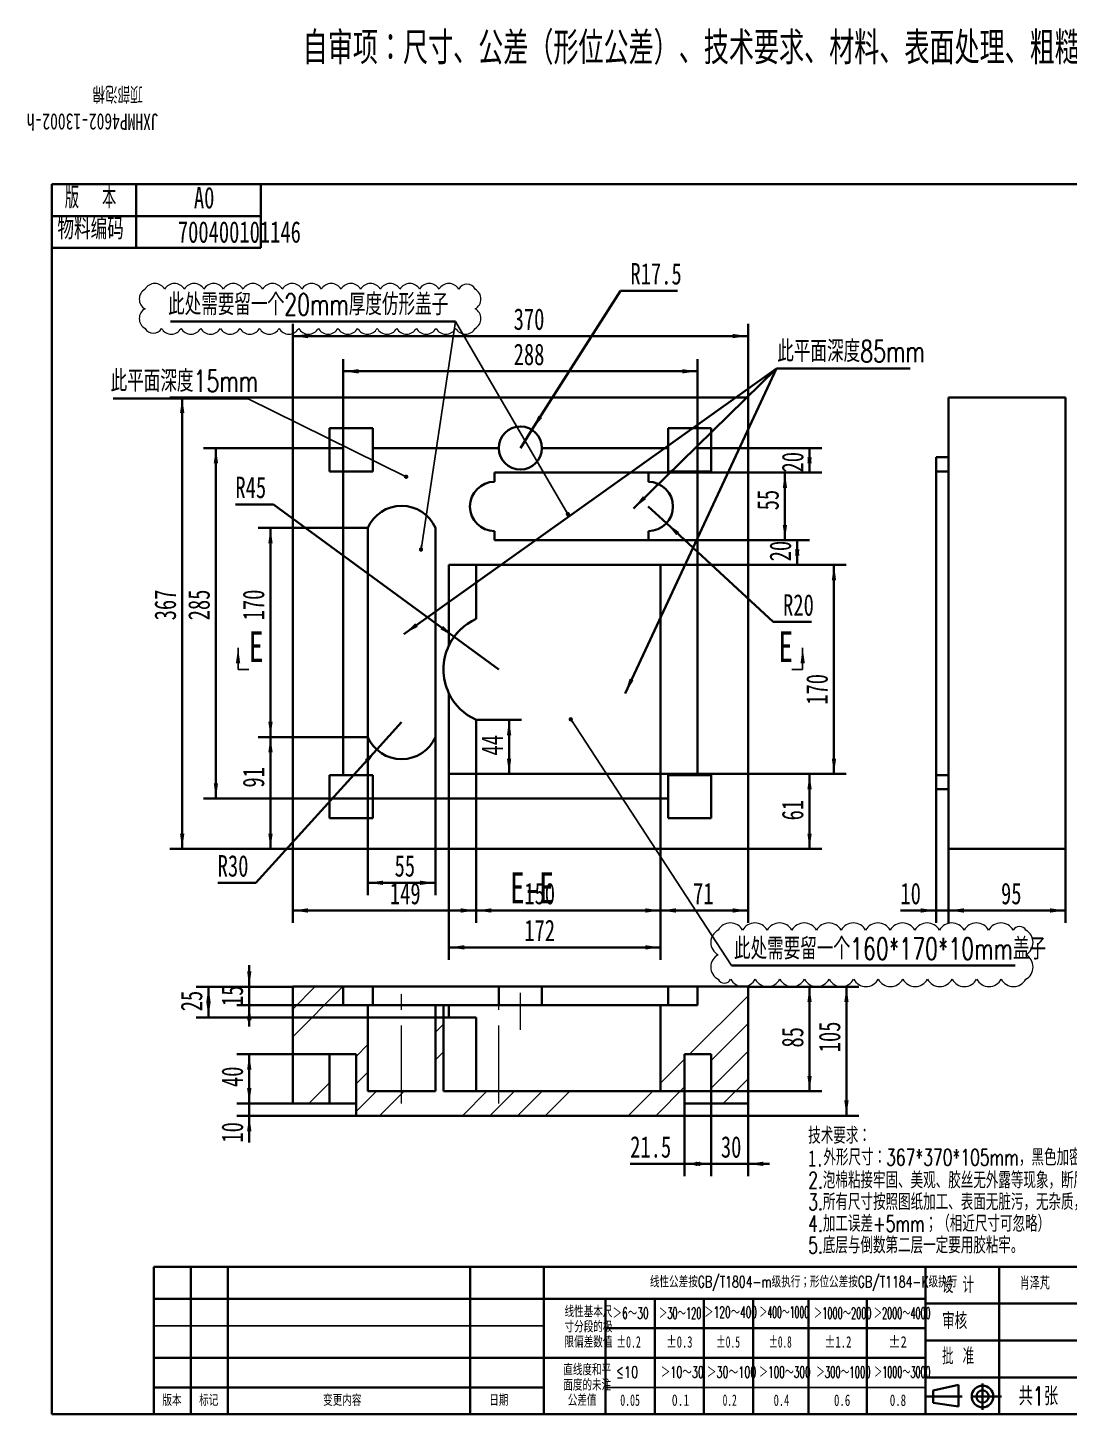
# Model space of a CAD drawing. Header units: millimetres. Extents: x 10 to 515, y -34 to 231.
# Drawn here: x 10.3 to 179.6, y 5.5 to 230.9 of the extents above; entities that cross this region are included whole.
import ezdxf

# ---------------------------------------------------------------- set-up
doc = ezdxf.new("R2010")
doc.units = ezdxf.units.MM
doc.linetypes.add('CENTERX2', pattern=[20.32, 12.7, -2.54, 2.54, -2.54])
doc.layers.add('FORMAT', color=7, linetype='Continuous', lineweight=35)
doc.layers.add('轮廓实线层', color=7, linetype='Continuous', lineweight=35)
doc.layers.add('细实线层', color=7, linetype='Continuous')
doc.styles.add('SLDTEXTSTYLE0', font='TXT', dxfattribs={"width": 0.7, "bigfont": 'bigfont'})
doc.styles.add('SLDTEXTSTYLE1', font='TXT', dxfattribs={"width": 0.7})
doc.styles.add('SLDTEXTSTYLE10', font='TXT', dxfattribs={"width": 0.569954, "bigfont": 'bigfont'})
doc.styles.add('SLDTEXTSTYLE11', font='TXT', dxfattribs={"width": 0.542825, "bigfont": 'bigfont'})
doc.styles.add('SLDTEXTSTYLE12', font='TXT', dxfattribs={"width": 0.607411, "bigfont": 'bigfont'})
doc.styles.add('SLDTEXTSTYLE13', font='TXT', dxfattribs={"width": 0.494457, "bigfont": 'bigfont'})
doc.styles.add('SLDTEXTSTYLE14', font='TXT', dxfattribs={"width": 0.523419, "bigfont": 'bigfont'})
doc.styles.add('SLDTEXTSTYLE15', font='TXT', dxfattribs={"width": 0.677411})
doc.styles.add('SLDTEXTSTYLE16', font='TXT', dxfattribs={"width": 0.616681})
doc.styles.add('SLDTEXTSTYLE17', font='TXT', dxfattribs={"width": 0.592279})
doc.styles.add('SLDTEXTSTYLE18', font='TXT', dxfattribs={"width": 0.633851})
doc.styles.add('SLDTEXTSTYLE19', font='TXT', dxfattribs={"width": 0.751649})
doc.styles.add('SLDTEXTSTYLE20', font='TXT', dxfattribs={"width": 0.672854})
doc.styles.add('SLDTEXTSTYLE21', font='TXT', dxfattribs={"width": 0.604873})
doc.styles.add('SLDTEXTSTYLE22', font='TXT', dxfattribs={"width": 0.692137})
doc.styles.add('SLDTEXTSTYLE23', font='TXT', dxfattribs={"width": 0.516181, "bigfont": 'bigfont'})
doc.styles.add('SLDTEXTSTYLE24', font='TXT', dxfattribs={"width": 0.786906})
doc.styles.add('SLDTEXTSTYLE25', font='TXT', dxfattribs={"width": 0.513075, "bigfont": 'bigfont'})
doc.styles.add('SLDTEXTSTYLE26', font='TXT', dxfattribs={"width": 0.6, "bigfont": 'bigfont'})
doc.styles.add('SLDTEXTSTYLE3', font='TXT', dxfattribs={"width": 0.633333, "bigfont": 'bigfont'})
doc.styles.add('SLDTEXTSTYLE4', font='TXT', dxfattribs={"width": 0.589499, "bigfont": 'bigfont'})
doc.styles.add('SLDTEXTSTYLE5', font='TXT', dxfattribs={"width": 0.526455, "bigfont": 'bigfont'})
doc.styles.add('SLDTEXTSTYLE6', font='TXT', dxfattribs={"width": 0.583287, "bigfont": 'bigfont'})
doc.styles.add('SLDTEXTSTYLE7', font='TXT', dxfattribs={"width": 0.632085})
doc.styles.add('SLDTEXTSTYLE8', font='TXT', dxfattribs={"width": 0.735068, "bigfont": 'bigfont'})
doc.styles.add('SLDTEXTSTYLE9', font='TXT', dxfattribs={"width": 0.615255, "bigfont": 'bigfont'})
doc.dimstyles.new('SLDDIMSTYLE1', dxfattribs={"dimtxt": 3.5, "dimasz": 2.5, "dimexe": 0, "dimexo": 0.0625, "dimgap": 0.875, "dimtad": 2, "dimlfac": 5, "dimrnd": 1e-09, "dimzin": 12, "dimdsep": 46, "dimtxsty": 'SLDTEXTSTYLE1', "dimsah": 1, "dimcen": 0.09, "dimadec": 0, "dimazin": 3, "dimtfac": 1, "dimtofl": 0, "dimtmove": 0, "dimatfit": 3, "dimfxl": 0, "dimfrac": 2, "dimtolj": 1, "dimtzin": 12, "dimarcsym": 0})
doc.dimstyles.new('SLDDIMSTYLE2', dxfattribs={"dimtxt": 3.5, "dimasz": 2.5, "dimexe": 0, "dimexo": 0.0625, "dimgap": 0.875, "dimtad": 0, "dimtih": 1, "dimtoh": 1, "dimlfac": 5, "dimrnd": 1e-09, "dimzin": 12, "dimdsep": 46, "dimtxsty": 'SLDTEXTSTYLE1', "dimsah": 1, "dimcen": 0, "dimadec": 0, "dimazin": 3, "dimtfac": 1, "dimtofl": 0, "dimtmove": 0, "dimatfit": 3, "dimfxl": 0, "dimfrac": 2, "dimtolj": 1, "dimtzin": 12, "dimarcsym": 0})
doc.dimstyles.new('SLDDIMSTYLE3', dxfattribs={"dimtxt": 0.18, "dimasz": 0.7, "dimexe": 0, "dimexo": 0.0625, "dimgap": 0, "dimtad": 0, "dimtih": 1, "dimtoh": 1, "dimdec": 0, "dimrnd": 1e-09, "dimzin": 0, "dimdsep": 46, "dimtxsty": 'Standard', "dimblk1": 'DOT', "dimblk2": 'DOT', "dimsah": 1, "dimcen": 0.09, "dimadec": 0, "dimazin": 0, "dimtfac": 0.7, "dimtdec": 0, "dimtofl": 0, "dimtmove": 0, "dimatfit": 3, "dimldrblk": 'DOT', "dimfxl": 0, "dimfrac": 2, "dimtolj": 1, "dimtzin": 0, "dimarcsym": 0})
doc.dimstyles.new('SLDDIMSTYLE4', dxfattribs={"dimtxt": 3.5, "dimasz": 2.5, "dimexe": 0, "dimexo": 0.0625, "dimgap": 0.875, "dimtad": 2, "dimlfac": 5, "dimrnd": 1e-09, "dimzin": 12, "dimdsep": 46, "dimtxsty": 'SLDTEXTSTYLE1', "dimsah": 1, "dimcen": 0.09, "dimadec": 0, "dimazin": 3, "dimtfac": 1, "dimtmove": 0, "dimatfit": 0, "dimfxl": 0, "dimfrac": 2, "dimtolj": 1, "dimtzin": 12, "dimarcsym": 0})

# ---------------------------------------------------------------- blocks, each defined once
blk = doc.blocks.new('SW_NOTE_0_3')
at = {"layer": 'FORMAT', "color": 0, "attachment_point": 1}
for s, insert, char_height, style in [('技术要求：', (0, 3.41), 2.646, 'SLDTEXTSTYLE0'), ('外形尺寸：367*370*105mm，黑色加密珍珠棉,18Kg/m³;', (2.47, -0.12), 2.6458, 'SLDTEXTSTYLE0'), ('1.', (0, -0.31), 2.646, 'SLDTEXTSTYLE1'), ('2.泡棉粘接牢固、美观、胶丝无外露等现象，断层泡棉贴合面请用胶水粘死。', (0, -3.84), 2.6458, 'SLDTEXTSTYLE0'), ('3.所有尺寸按照图纸加工、表面无脏污，无杂质，无破损，无毛边。', (0, -7.37), 2.6458, 'SLDTEXTSTYLE0'), ('4.加工误差+5mm；（相近尺寸可忽略）', (0, -10.9), 2.6458, 'SLDTEXTSTYLE0'), ('5.底层与倒数第二层一定要用胶粘牢。', (0, -14.42), 2.6458, 'SLDTEXTSTYLE0')]:
    blk.add_mtext(s, dxfattribs=dict(at, insert=insert, char_height=char_height, style=style))
blk = doc.blocks.new('SW_NOTE_0_14')
at = {"layer": 'FORMAT', "color": 0}
for p, q in [((-0.1, -0.05), (21.61, -0.05)), ((21.61, -0.05), (-0.1, -0.05)), ((-0.1, -0.05), (21.61, -0.05)), ((21.61, -0.05), (-0.1, -0.05)), ((-0.1, -0.05), (21.61, -0.05)), ((21.61, -0.05), (-0.1, -0.05))]:
    blk.add_line(p, q, dxfattribs=at)
at = {"layer": 'FORMAT', "color": 0, "insert": (0, 4.51), "char_height": 3.5, "attachment_point": 1, "style": 'SLDTEXTSTYLE0'}
blk.add_mtext('此平面深度85mm', dxfattribs=at)
blk = doc.blocks.new('SW_NOTE_0_15')
at = {"layer": 'FORMAT', "color": 0, "char_height": 1.852, "attachment_point": 2, "style": 'SLDTEXTSTYLE0'}
for s, insert in [('线性基本尺', (6.37, 2.39)), ('寸分段的极', (6.37, -0.08)), ('限偏差数值', (6.37, -2.55))]:
    blk.add_mtext(s, dxfattribs=dict(at, insert=insert))
blk = doc.blocks.new('SW_NOTE_0_16')
at = {"layer": 'FORMAT', "color": 0, "char_height": 1.852, "attachment_point": 2, "style": 'SLDTEXTSTYLE0'}
for s, insert in [('直线度和平', (6.37, 2.39)), ('面度的未注', (6.37, -0.08)), ('公差值', (5.55, -2.55))]:
    blk.add_mtext(s, dxfattribs=dict(at, insert=insert))
blk = doc.blocks.new('SW_NOTE_0_18')
at = {"layer": 'FORMAT', "color": 0, "attachment_point": 2, "rotation": 180}
for s, insert, char_height, style in [('顶部泡棉', (-13.07, 1.12), 2.646, 'SLDTEXTSTYLE0'), ('JXHMP4602-13002-h', (-17.12, -3.41), 2.6458, 'SLDTEXTSTYLE1')]:
    blk.add_mtext(s, dxfattribs=dict(at, insert=insert, char_height=char_height, style=style))
blk = doc.blocks.new('SW_REVISION_CLOUD_0')
at = {"layer": 'FORMAT', "color": 0, "linetype": 'Continuous', "lineweight": 18}
for centre, radius, start, end in [((-25.95, 1.59), 1.82, 118.955, 241.045), ((-25.24, 2.3), 1.82, 28.955, 151.045), ((-22.05, 2.3), 1.82, 28.955, 151.045), ((-18.86, 2.3), 1.82, 28.955, 151.045), ((-15.68, 2.3), 1.82, 28.955, 151.045), ((-12.49, 2.3), 1.82, 28.955, 151.045), ((-9.3, 2.3), 1.82, 28.955, 151.045), ((-6.12, 2.3), 1.82, 28.955, 151.045), ((-2.93, 2.3), 1.82, 28.955, 151.045), ((0.25, 2.3), 1.82, 28.955, 151.045), ((3.44, 2.3), 1.82, 28.955, 151.045), ((6.63, 2.3), 1.82, 28.955, 151.045), ((9.81, 2.3), 1.82, 28.955, 151.045), ((13, 2.3), 1.82, 28.955, 151.045), ((16.19, 2.3), 1.82, 28.955, 151.045), ((19.37, 2.3), 1.82, 28.955, 151.045), ((22.56, 2.3), 1.82, 28.955, 151.045), ((25.49, 2.45), 1.53, 28.955, 151.045), ((25.95, 1.59), 1.82, 298.955, 61.045), ((25.95, -1.59), 1.82, 298.955, 61.045), ((-25.95, -1.59), 1.82, 118.955, 241.045), ((-25.49, -2.45), 1.53, 208.955, 331.045), ((-22.56, -2.3), 1.82, 208.955, 331.045), ((-19.37, -2.3), 1.82, 208.955, 331.045), ((-16.19, -2.3), 1.82, 208.955, 331.045), ((-13, -2.3), 1.82, 208.955, 331.045), ((-9.81, -2.3), 1.82, 208.955, 331.045), ((-6.63, -2.3), 1.82, 208.955, 331.045), ((-3.44, -2.3), 1.82, 208.955, 331.045), ((-0.25, -2.3), 1.82, 208.955, 331.045), ((2.93, -2.3), 1.82, 208.955, 331.045), ((6.12, -2.3), 1.82, 208.955, 331.045), ((9.3, -2.3), 1.82, 208.955, 331.045), ((12.49, -2.3), 1.82, 208.955, 331.045), ((15.68, -2.3), 1.82, 208.955, 331.045), ((18.86, -2.3), 1.82, 208.955, 331.045), ((22.05, -2.3), 1.82, 208.955, 331.045), ((25.24, -2.3), 1.82, 208.955, 331.045)]:
    blk.add_arc(centre, radius, start, end, dxfattribs=at)
blk = doc.blocks.new('SW_REVISION_CLOUD_1')
at = {"layer": 'FORMAT', "color": 0, "linetype": 'Continuous', "lineweight": 18}
for centre, radius, start, end in [((-23.01, 2.89), 2.28, 28.955, 151.045), ((-19.02, 2.89), 2.28, 28.955, 151.045), ((-15.02, 2.89), 2.28, 28.955, 151.045), ((-11.02, 2.89), 2.28, 28.955, 151.045), ((-7.02, 2.89), 2.28, 28.955, 151.045), ((-3.02, 2.89), 2.28, 28.955, 151.045), ((0.97, 2.89), 2.28, 28.955, 151.045), ((4.97, 2.89), 2.28, 28.955, 151.045), ((8.97, 2.89), 2.28, 28.955, 151.045), ((12.97, 2.89), 2.28, 28.955, 151.045), ((16.97, 2.89), 2.28, 28.955, 151.045), ((20.96, 2.89), 2.28, 28.955, 151.045), ((23.99, 3.43), 1.17, 28.955, 151.045), ((-23.91, 2), 2.28, 118.955, 241.045), ((23.91, 2), 2.28, 298.955, 61.045), ((-23.91, -2), 2.28, 118.955, 241.045), ((23.91, -2), 2.28, 298.955, 61.045), ((-23.99, -3.43), 1.17, 208.955, 331.045), ((-20.96, -2.89), 2.28, 208.955, 331.045), ((-16.97, -2.89), 2.28, 208.955, 331.045), ((-12.97, -2.89), 2.28, 208.955, 331.045), ((-8.97, -2.89), 2.28, 208.955, 331.045), ((-4.97, -2.89), 2.28, 208.955, 331.045), ((-0.97, -2.89), 2.28, 208.955, 331.045), ((3.02, -2.89), 2.28, 208.955, 331.045), ((7.02, -2.89), 2.28, 208.955, 331.045), ((11.02, -2.89), 2.28, 208.955, 331.045), ((15.02, -2.89), 2.28, 208.955, 331.045), ((19.02, -2.89), 2.28, 208.955, 331.045), ((23.01, -2.89), 2.28, 208.955, 331.045)]:
    blk.add_arc(centre, radius, start, end, dxfattribs=at)
blk = doc.blocks.new('_D')
at = {"layer": 'FORMAT'}
for p, q in [((61.55, 158.77), (61.55, 177.04)), ((119.15, 158.77), (119.15, 177.04)), ((61.55, 175.04), (119.15, 175.04))]:
    blk.add_line(p, q, dxfattribs=at)
for points in [[(61.55, 175.04), (64.05, 174.69), (64.05, 175.39)], [(119.15, 175.04), (116.65, 175.39), (116.65, 174.69)]]:
    blk.add_solid(points, dxfattribs=at)
at = {"layer": 'FORMAT', "insert": (89.26, 179.55), "char_height": 3.5, "attachment_point": 1, "style": 'SLDTEXTSTYLE1'}
blk.add_mtext('288', dxfattribs=at)
blk = doc.blocks.new('_D_1')
at = {"layer": 'FORMAT'}
for p, q in [((53.35, 170.77), (53.35, 182.77)), ((127.35, 170.77), (127.35, 182.77)), ((53.35, 180.77), (127.35, 180.77))]:
    blk.add_line(p, q, dxfattribs=at)
for points in [[(53.35, 180.77), (55.85, 180.42), (55.85, 181.12)], [(127.35, 180.77), (124.85, 181.12), (124.85, 180.42)]]:
    blk.add_solid(points, dxfattribs=at)
at = {"layer": 'FORMAT', "insert": (89.26, 185.28), "char_height": 3.5, "attachment_point": 1, "style": 'SLDTEXTSTYLE1'}
blk.add_mtext('370', dxfattribs=at)
blk = doc.blocks.new('_D_2')
at = {"layer": 'FORMAT'}
for p, q in [((61.55, 162.57), (38.87, 162.57)), ((40.87, 162.57), (40.87, 105.57)), ((66.35, 105.57), (38.87, 105.57))]:
    blk.add_line(p, q, dxfattribs=at)
for points in [[(40.87, 162.57), (40.52, 160.07), (41.22, 160.07)], [(40.87, 105.57), (41.22, 108.07), (40.52, 108.07)]]:
    blk.add_solid(points, dxfattribs=at)
at = {"layer": 'FORMAT', "insert": (36.36, 134.55), "char_height": 3.5, "attachment_point": 1, "rotation": 90, "style": 'SLDTEXTSTYLE1'}
blk.add_mtext('285', dxfattribs=at)
blk = doc.blocks.new('_D_3')
at = {"layer": 'FORMAT'}
for p, q in [((53.35, 170.77), (33.39, 170.77)), ((35.39, 97.37), (35.39, 170.77)), ((53.35, 97.37), (33.39, 97.37))]:
    blk.add_line(p, q, dxfattribs=at)
for points in [[(35.39, 170.77), (35.04, 168.27), (35.74, 168.27)], [(35.39, 97.37), (35.74, 99.87), (35.04, 99.87)]]:
    blk.add_solid(points, dxfattribs=at)
at = {"layer": 'FORMAT', "insert": (30.88, 134.55), "char_height": 3.5, "attachment_point": 1, "rotation": 90, "style": 'SLDTEXTSTYLE1'}
blk.add_mtext('367', dxfattribs=at)
blk = doc.blocks.new('_D_4')
at = {"layer": 'FORMAT'}
for p, q in [((113.15, 109.57), (139.35, 109.57)), ((137.35, 97.37), (137.35, 109.57)), ((127.35, 97.37), (139.35, 97.37))]:
    blk.add_line(p, q, dxfattribs=at)
for points in [[(137.35, 109.57), (137, 107.07), (137.7, 107.07)], [(137.35, 97.37), (137.7, 99.87), (137, 99.87)]]:
    blk.add_solid(points, dxfattribs=at)
at = {"layer": 'FORMAT', "insert": (132.84, 102.02), "char_height": 3.5, "attachment_point": 1, "rotation": 90, "style": 'SLDTEXTSTYLE1'}
blk.add_mtext('61', dxfattribs=at)
blk = doc.blocks.new('_D_5')
at = {"layer": 'FORMAT'}
for p, q in [((113.15, 143.57), (143.32, 143.57)), ((141.32, 109.57), (141.32, 143.57)), ((113.15, 109.57), (143.32, 109.57))]:
    blk.add_line(p, q, dxfattribs=at)
for points in [[(141.32, 143.57), (140.97, 141.07), (141.67, 141.07)], [(141.32, 109.57), (141.67, 112.07), (140.97, 112.07)]]:
    blk.add_solid(points, dxfattribs=at)
at = {"layer": 'FORMAT', "insert": (136.8, 120.82), "char_height": 3.5, "attachment_point": 1, "rotation": 90, "style": 'SLDTEXTSTYLE1'}
blk.add_mtext('170', dxfattribs=at)
blk = doc.blocks.new('_D_6')
at = {"layer": 'FORMAT'}
for p, q in [((111.15, 147.57), (137.35, 147.57)), ((135.35, 143.57), (135.35, 147.57)), ((113.15, 143.57), (137.35, 143.57))]:
    blk.add_line(p, q, dxfattribs=at)
for points in [[(135.35, 147.57), (135, 145.07), (135.7, 145.07)], [(135.35, 143.57), (135.7, 146.07), (135, 146.07)]]:
    blk.add_solid(points, dxfattribs=at)
at = {"layer": 'FORMAT', "insert": (130.84, 144.14), "char_height": 3.5, "attachment_point": 1, "rotation": 90, "style": 'SLDTEXTSTYLE1'}
blk.add_mtext('20', dxfattribs=at)
blk = doc.blocks.new('_D_7')
at = {"layer": 'FORMAT'}
for p, q in [((111.15, 158.57), (135.35, 158.57)), ((133.35, 147.57), (133.35, 158.57)), ((111.15, 147.57), (135.35, 147.57))]:
    blk.add_line(p, q, dxfattribs=at)
for points in [[(133.35, 158.57), (133, 156.07), (133.7, 156.07)], [(133.35, 147.57), (133.7, 150.07), (133, 150.07)]]:
    blk.add_solid(points, dxfattribs=at)
at = {"layer": 'FORMAT', "insert": (128.84, 152.44), "char_height": 3.5, "attachment_point": 1, "rotation": 90, "style": 'SLDTEXTSTYLE1'}
blk.add_mtext('55', dxfattribs=at)
blk = doc.blocks.new('_D_8')
at = {"layer": 'FORMAT'}
for p, q in [((119.15, 162.57), (139.35, 162.57)), ((137.35, 162.57), (137.35, 158.57)), ((111.15, 158.57), (139.35, 158.57))]:
    blk.add_line(p, q, dxfattribs=at)
for points in [[(137.35, 162.57), (137, 160.07), (137.7, 160.07)], [(137.35, 158.57), (137.7, 161.07), (137, 161.07)]]:
    blk.add_solid(points, dxfattribs=at)
at = {"layer": 'FORMAT', "insert": (132.84, 158.59), "char_height": 3.5, "attachment_point": 1, "rotation": 90, "style": 'SLDTEXTSTYLE1'}
blk.add_mtext('20', dxfattribs=at)
blk = doc.blocks.new('_D_9')
at = {"layer": 'FORMAT'}
for p, q in [((113.15, 109.57), (113.15, 85.37)), ((127.35, 97.37), (127.35, 85.37)), ((113.15, 87.37), (127.35, 87.37))]:
    blk.add_line(p, q, dxfattribs=at)
for points in [[(113.15, 87.37), (115.65, 87.02), (115.65, 87.72)], [(127.35, 87.37), (124.85, 87.72), (124.85, 87.02)]]:
    blk.add_solid(points, dxfattribs=at)
at = {"layer": 'FORMAT', "insert": (118.41, 91.88), "char_height": 3.5, "attachment_point": 1, "style": 'SLDTEXTSTYLE1'}
blk.add_mtext('71', dxfattribs=at)
blk = doc.blocks.new('_D_10')
at = {"layer": 'FORMAT'}
for p, q in [((83.15, 109.57), (83.15, 85.37)), ((113.15, 109.57), (113.15, 85.37)), ((113.15, 87.37), (83.15, 87.37))]:
    blk.add_line(p, q, dxfattribs=at)
for points in [[(83.15, 87.37), (85.65, 87.02), (85.65, 87.72)], [(113.15, 87.37), (110.65, 87.72), (110.65, 87.02)]]:
    blk.add_solid(points, dxfattribs=at)
at = {"layer": 'FORMAT', "insert": (90.99, 91.88), "char_height": 3.5, "attachment_point": 1, "style": 'SLDTEXTSTYLE1'}
blk.add_mtext('150', dxfattribs=at)
blk = doc.blocks.new('_D_11')
at = {"layer": 'FORMAT'}
for p, q in [((83.15, 109.57), (83.15, 85.37)), ((53.35, 97.37), (53.35, 85.37)), ((83.15, 87.37), (53.35, 87.37))]:
    blk.add_line(p, q, dxfattribs=at)
for points in [[(53.35, 87.37), (55.85, 87.02), (55.85, 87.72)], [(83.15, 87.37), (80.65, 87.72), (80.65, 87.02)]]:
    blk.add_solid(points, dxfattribs=at)
at = {"layer": 'FORMAT', "insert": (69.14, 91.88), "char_height": 3.5, "attachment_point": 1, "style": 'SLDTEXTSTYLE1'}
blk.add_mtext('149', dxfattribs=at)
blk = doc.blocks.new('_D_12')
at = {"layer": 'FORMAT'}
for p, q in [((92.23, 165.52), (106.65, 188.15)), ((106.65, 188.15), (115.9, 188.15)), ((90.35, 162.57), (92.23, 165.52))]:
    blk.add_line(p, q, dxfattribs=at)
blk.add_solid([(92.23, 165.52), (93.87, 167.44), (93.28, 167.82)], dxfattribs=at)
at = {"layer": 'FORMAT', "insert": (108.24, 192.66), "char_height": 3.5, "attachment_point": 1, "style": 'SLDTEXTSTYLE1'}
blk.add_mtext('R17.5', dxfattribs=at)
blk = doc.blocks.new('_D_13')
at = {"layer": 'FORMAT'}
for p, q in [((111.15, 153.07), (114.09, 150.35)), ((114.09, 150.35), (131.46, 134.29)), ((131.46, 134.29), (137.65, 134.29))]:
    blk.add_line(p, q, dxfattribs=at)
blk.add_solid([(114.09, 150.35), (115.69, 148.4), (116.16, 148.91)], dxfattribs=at)
at = {"layer": 'FORMAT', "insert": (133.05, 138.8), "char_height": 3.5, "attachment_point": 1, "style": 'SLDTEXTSTYLE1'}
blk.add_mtext('R20', dxfattribs=at)
blk = doc.blocks.new('_D_14')
at = {"layer": 'FORMAT'}
for p, q in [((50.23, 153.41), (44.04, 153.41)), ((79.6, 131.89), (50.23, 153.41)), ((86.86, 126.57), (79.6, 131.89))]:
    blk.add_line(p, q, dxfattribs=at)
blk.add_arc((86.86, 126.57), 9, 131.2377, 154.2964, dxfattribs=at)
blk.add_solid([(79.6, 131.89), (77.79, 133.65), (77.38, 133.08)], dxfattribs=at)
at = {"layer": 'FORMAT', "insert": (44.04, 157.92), "char_height": 3.5, "attachment_point": 1, "style": 'SLDTEXTSTYLE1'}
blk.add_mtext('R45', dxfattribs=at)
blk = doc.blocks.new('_D_15')
at = {"layer": 'FORMAT'}
for p, q in [((83.15, 118.37), (90.52, 118.37)), ((88.52, 109.57), (88.52, 118.37))]:
    blk.add_line(p, q, dxfattribs=at)
for points in [[(88.52, 118.37), (88.17, 115.87), (88.87, 115.87)], [(88.52, 109.57), (88.87, 112.07), (88.17, 112.07)]]:
    blk.add_solid(points, dxfattribs=at)
at = {"layer": 'FORMAT', "insert": (84.01, 112.57), "char_height": 3.5, "attachment_point": 1, "rotation": 90, "style": 'SLDTEXTSTYLE1'}
blk.add_mtext('44', dxfattribs=at)
blk = doc.blocks.new('_D_16')
at = {"layer": 'FORMAT'}
for p, q in [((65.55, 149.57), (47.74, 149.57)), ((49.74, 149.57), (49.74, 115.57)), ((65.55, 115.57), (47.74, 115.57))]:
    blk.add_line(p, q, dxfattribs=at)
for points in [[(49.74, 149.57), (49.39, 147.07), (50.09, 147.07)], [(49.74, 115.57), (50.09, 118.07), (49.39, 118.07)]]:
    blk.add_solid(points, dxfattribs=at)
at = {"layer": 'FORMAT', "insert": (45.22, 134.55), "char_height": 3.5, "attachment_point": 1, "rotation": 90, "style": 'SLDTEXTSTYLE1'}
blk.add_mtext('170', dxfattribs=at)
blk = doc.blocks.new('_D_17')
at = {"layer": 'FORMAT'}
for p, q in [((65.55, 115.57), (47.74, 115.57)), ((49.74, 115.57), (49.74, 97.37)), ((53.35, 97.37), (47.74, 97.37))]:
    blk.add_line(p, q, dxfattribs=at)
for points in [[(49.74, 115.57), (49.39, 113.07), (50.09, 113.07)], [(49.74, 97.37), (50.09, 99.87), (49.39, 99.87)]]:
    blk.add_solid(points, dxfattribs=at)
at = {"layer": 'FORMAT', "insert": (45.22, 107.35), "char_height": 3.5, "attachment_point": 1, "rotation": 90, "style": 'SLDTEXTSTYLE1'}
blk.add_mtext('91', dxfattribs=at)
blk = doc.blocks.new('_D_18')
at = {"layer": 'FORMAT'}
for p, q in [((71.05, 117.97), (67.02, 113.53)), ((67.02, 113.53), (47.35, 91.87)), ((47.35, 91.87), (41.16, 91.87))]:
    blk.add_line(p, q, dxfattribs=at)
blk.add_solid([(67.02, 113.53), (65.08, 111.91), (65.6, 111.44)], dxfattribs=at)
at = {"layer": 'FORMAT', "insert": (41.16, 96.38), "char_height": 3.5, "attachment_point": 1, "style": 'SLDTEXTSTYLE1'}
blk.add_mtext('R30', dxfattribs=at)
blk = doc.blocks.new('_D_19')
at = {"layer": 'FORMAT'}
for p, q in [((65.55, 115.57), (65.55, 89.87)), ((76.55, 115.57), (76.55, 89.87)), ((65.55, 91.87), (76.55, 91.87))]:
    blk.add_line(p, q, dxfattribs=at)
for points in [[(65.55, 91.87), (68.05, 91.52), (68.05, 92.22)], [(76.55, 91.87), (74.05, 92.22), (74.05, 91.52)]]:
    blk.add_solid(points, dxfattribs=at)
at = {"layer": 'FORMAT', "insert": (69.91, 96.38), "char_height": 3.5, "attachment_point": 1, "style": 'SLDTEXTSTYLE1'}
blk.add_mtext('55', dxfattribs=at)
blk = doc.blocks.new('_D_20')
at = {"layer": 'FORMAT'}
for p, q in [((78.75, 109.57), (78.75, 79.37)), ((113.15, 109.57), (113.15, 79.37)), ((78.75, 81.37), (113.15, 81.37))]:
    blk.add_line(p, q, dxfattribs=at)
for points in [[(78.75, 81.37), (81.25, 81.02), (81.25, 81.72)], [(113.15, 81.37), (110.65, 81.72), (110.65, 81.02)]]:
    blk.add_solid(points, dxfattribs=at)
at = {"layer": 'FORMAT', "insert": (90.99, 85.88), "char_height": 3.5, "attachment_point": 1, "style": 'SLDTEXTSTYLE1'}
blk.add_mtext('172', dxfattribs=at)
blk = doc.blocks.new('SW_NOTE_0_19')
at = {"layer": 'FORMAT', "color": 0}
blk.add_line((-21.81, 0), (0, 0), dxfattribs=at)
at = {"layer": 'FORMAT', "color": 0, "insert": (-22.23, 4.56), "char_height": 3.5, "attachment_point": 1, "style": 'SLDTEXTSTYLE0'}
blk.add_mtext('此平面深度15mm', dxfattribs=at)
blk = doc.blocks.new('_Dot')
at = {"color": 0, "linetype": 'ByBlock', "lineweight": -2}
blk.add_line((-0.5, 0), (-1, 0), dxfattribs=at)
at = {"color": 0, "linetype": 'ByBlock', "const_width": 0.5}
blk.add_lwpolyline([(-0.25, 0, 1), (0.25, 0, 1)], format="xyb", close=True, dxfattribs=at)
blk = doc.blocks.new('SW_NOTE_0_20')
at = {"layer": 'FORMAT', "color": 0}
blk.add_line((-46.32, 0), (0, 0), dxfattribs=at)
blk.add_line((-46.32, 0), (0, 0), dxfattribs=at)
at = {"layer": 'FORMAT', "color": 0, "insert": (-46.74, 4.54), "char_height": 3.5, "attachment_point": 1, "style": 'SLDTEXTSTYLE0'}
blk.add_mtext('此处需要留一个20mm厚度仿形盖子', dxfattribs=at)
blk = doc.blocks.new('SW_NOTE_0_21')
at = {"layer": 'FORMAT', "color": 0}
blk.add_line((46.11, 0), (0, 0), dxfattribs=at)
at = {"layer": 'FORMAT', "color": 0, "insert": (0.43, 4.5), "char_height": 3.5, "attachment_point": 1, "style": 'SLDTEXTSTYLE0'}
blk.add_mtext('此处需要留一个160*170*10mm盖子', dxfattribs=at)
blk = doc.blocks.new('_D_21')
at = {"layer": 'FORMAT'}
for p, q in [((159.93, 97.37), (159.93, 85.37)), ((178.93, 97.37), (178.93, 85.37)), ((159.93, 87.37), (178.93, 87.37))]:
    blk.add_line(p, q, dxfattribs=at)
for points in [[(159.93, 87.37), (162.43, 87.02), (162.43, 87.72)], [(178.93, 87.37), (176.43, 87.72), (176.43, 87.02)]]:
    blk.add_solid(points, dxfattribs=at)
at = {"layer": 'FORMAT', "insert": (168.47, 91.88), "char_height": 3.5, "attachment_point": 1, "style": 'SLDTEXTSTYLE1'}
blk.add_mtext('95', dxfattribs=at)
blk = doc.blocks.new('_D_22')
at = {"layer": 'FORMAT'}
for p, q in [((157.93, 107.07), (157.93, 85.37)), ((159.93, 97.37), (159.93, 85.37)), ((157.93, 87.37), (152.12, 87.37)), ((157.93, 87.37), (159.93, 87.37)), ((159.93, 87.37), (163.43, 87.37))]:
    blk.add_line(p, q, dxfattribs=at)
for points in [[(157.93, 87.37), (155.43, 87.72), (155.43, 87.02)], [(159.93, 87.37), (162.43, 87.02), (162.43, 87.72)]]:
    blk.add_solid(points, dxfattribs=at)
at = {"layer": 'FORMAT', "insert": (152.12, 91.88), "char_height": 3.5, "attachment_point": 1, "style": 'SLDTEXTSTYLE1'}
blk.add_mtext('10', dxfattribs=at)
blk = doc.blocks.new('_D_41')
at = {"layer": 'FORMAT'}
for p, q in [((46.29, 55.98), (46.29, 59.48)), ((53.35, 55.98), (44.29, 55.98)), ((46.29, 53.98), (46.29, 55.98)), ((63.65, 53.98), (44.29, 53.98)), ((46.29, 53.98), (46.29, 49.62))]:
    blk.add_line(p, q, dxfattribs=at)
for points in [[(46.29, 55.98), (46.64, 58.48), (45.94, 58.48)], [(46.29, 53.98), (45.94, 51.48), (46.64, 51.48)]]:
    blk.add_solid(points, dxfattribs=at)
at = {"layer": 'FORMAT', "insert": (41.77, 49.62), "char_height": 3.5, "attachment_point": 1, "rotation": 90, "style": 'SLDTEXTSTYLE1'}
blk.add_mtext('10', dxfattribs=at)
blk = doc.blocks.new('_D_42')
at = {"layer": 'FORMAT'}
for p, q in [((59.35, 63.98), (44.29, 63.98)), ((46.29, 55.98), (46.29, 63.98)), ((53.35, 55.98), (44.29, 55.98))]:
    blk.add_line(p, q, dxfattribs=at)
for points in [[(46.29, 63.98), (45.94, 61.48), (46.64, 61.48)], [(46.29, 55.98), (46.64, 58.48), (45.94, 58.48)]]:
    blk.add_solid(points, dxfattribs=at)
at = {"layer": 'FORMAT', "insert": (41.77, 58.66), "char_height": 3.5, "attachment_point": 1, "rotation": 90, "style": 'SLDTEXTSTYLE1'}
blk.add_mtext('40', dxfattribs=at)
blk = doc.blocks.new('_D_43')
at = {"layer": 'FORMAT'}
for p, q in [((46.29, 74.98), (46.29, 78.48)), ((53.35, 74.98), (44.29, 74.98)), ((46.29, 71.98), (46.29, 74.98)), ((61.55, 71.98), (44.29, 71.98)), ((46.29, 71.98), (46.29, 68.48))]:
    blk.add_line(p, q, dxfattribs=at)
for points in [[(46.29, 74.98), (46.64, 77.48), (45.94, 77.48)], [(46.29, 71.98), (45.94, 69.48), (46.64, 69.48)]]:
    blk.add_solid(points, dxfattribs=at)
at = {"layer": 'FORMAT', "insert": (41.77, 71.83), "char_height": 3.5, "attachment_point": 1, "rotation": 90, "style": 'SLDTEXTSTYLE1'}
blk.add_mtext('15', dxfattribs=at)
blk = doc.blocks.new('_D_44')
at = {"layer": 'FORMAT'}
for p, q in [((53.35, 74.98), (37.66, 74.98)), ((39.66, 69.98), (39.66, 74.98)), ((78.75, 69.98), (37.66, 69.98))]:
    blk.add_line(p, q, dxfattribs=at)
for points in [[(39.66, 74.98), (39.31, 72.48), (40.01, 72.48)], [(39.66, 69.98), (40.01, 72.48), (39.31, 72.48)]]:
    blk.add_solid(points, dxfattribs=at)
at = {"layer": 'FORMAT', "insert": (35.15, 70.98), "char_height": 3.5, "attachment_point": 1, "rotation": 90, "style": 'SLDTEXTSTYLE1'}
blk.add_mtext('25', dxfattribs=at)
blk = doc.blocks.new('_D_45')
at = {"layer": 'FORMAT'}
for p, q in [((127.35, 74.98), (139.35, 74.98)), ((137.35, 57.98), (137.35, 74.98)), ((113.15, 57.98), (139.35, 57.98))]:
    blk.add_line(p, q, dxfattribs=at)
for points in [[(137.35, 74.98), (137, 72.48), (137.7, 72.48)], [(137.35, 57.98), (137.7, 60.48), (137, 60.48)]]:
    blk.add_solid(points, dxfattribs=at)
at = {"layer": 'FORMAT', "insert": (132.84, 65.08), "char_height": 3.5, "attachment_point": 1, "rotation": 90, "style": 'SLDTEXTSTYLE1'}
blk.add_mtext('85', dxfattribs=at)
blk = doc.blocks.new('_D_46')
at = {"layer": 'FORMAT'}
for p, q in [((121.35, 55.98), (121.35, 44.17)), ((117.05, 53.98), (117.05, 44.17)), ((117.05, 46.17), (108.2, 46.17)), ((117.05, 46.17), (121.35, 46.17))]:
    blk.add_line(p, q, dxfattribs=at)
for points in [[(117.05, 46.17), (119.55, 45.82), (119.55, 46.52)], [(121.35, 46.17), (118.85, 46.52), (118.85, 45.82)]]:
    blk.add_solid(points, dxfattribs=at)
at = {"layer": 'FORMAT', "insert": (108.2, 50.68), "char_height": 3.5, "attachment_point": 1, "style": 'SLDTEXTSTYLE1'}
blk.add_mtext('21.5', dxfattribs=at)
blk = doc.blocks.new('_D_47')
at = {"layer": 'FORMAT'}
for p, q in [((127.35, 74.98), (145.35, 74.98)), ((143.35, 53.98), (143.35, 74.98)), ((117.05, 53.98), (145.35, 53.98))]:
    blk.add_line(p, q, dxfattribs=at)
for points in [[(143.35, 74.98), (143, 72.48), (143.7, 72.48)], [(143.35, 53.98), (143.7, 56.48), (143, 56.48)]]:
    blk.add_solid(points, dxfattribs=at)
at = {"layer": 'FORMAT', "insert": (138.84, 64.31), "char_height": 3.5, "attachment_point": 1, "rotation": 90, "style": 'SLDTEXTSTYLE1'}
blk.add_mtext('105', dxfattribs=at)
blk = doc.blocks.new('_D_48')
at = {"layer": 'FORMAT'}
for p, q in [((121.35, 55.98), (121.35, 44.17)), ((127.35, 55.98), (127.35, 44.17)), ((121.35, 46.17), (117.85, 46.17)), ((121.35, 46.17), (127.35, 46.17)), ((127.35, 46.17), (130.85, 46.17))]:
    blk.add_line(p, q, dxfattribs=at)
for points in [[(121.35, 46.17), (118.85, 46.52), (118.85, 45.82)], [(127.35, 46.17), (129.85, 45.82), (129.85, 46.52)]]:
    blk.add_solid(points, dxfattribs=at)
at = {"layer": 'FORMAT', "insert": (122.94, 50.68), "char_height": 3.5, "attachment_point": 1, "style": 'SLDTEXTSTYLE1'}
blk.add_mtext('30', dxfattribs=at)

msp = doc.modelspace()

# ---------------------------------------------------------------- hatches: boundary and pattern name
at = {"layer": 'FORMAT', "linetype": 'Continuous', "lineweight": 18}
h = msp.add_hatch(dxfattribs=at)
h.set_pattern_fill('ANSI34', color=256, angle=3e-322, style=0)
h.paths.add_polyline_path([(117.051, 53.9817), (117.051, 63.9817), (121.351, 63.9817), (121.351, 55.9817), (127.351, 55.9817), (127.351, 74.9817), (119.151, 74.9817), (119.151, 71.9817), (113.151, 71.9817), (113.151, 57.9817), (77.8605, 57.9817), (77.8605, 71.9817), (76.551, 71.9817), (76.551, 57.9817), (65.551, 57.9817), (65.551, 71.9817), (61.551, 71.9817), (61.551, 74.9817), (53.351, 74.9817), (53.351, 55.9817), (59.351, 55.9817), (59.351, 63.9817), (63.651, 63.9817), (63.651, 53.9817)], flags=0)

# ---------------------------------------------------------------- linework, layer by layer
at = {"color": 7, "linetype": 'Continuous', "lineweight": 35}
for p, q in [((53.351, 170.7693), (127.351, 170.7693)), ((53.351, 97.3693), (53.351, 170.7693)), ((127.351, 170.7693), (127.351, 97.3693)), ((159.9347, 97.3693), (159.9347, 170.7693)), ((159.9347, 170.7693), (178.9347, 170.7693)), ((178.9347, 97.3693), (178.9347, 170.7693)), ((59.351, 165.7693), (66.351, 165.7693)), ((59.351, 158.7693), (59.351, 165.7693)), ((66.351, 165.7693), (66.351, 162.5693)), ((114.351, 165.7693), (121.351, 165.7693)), ((114.351, 162.5693), (114.351, 165.7693)), ((121.351, 165.7693), (121.351, 158.7693)), ((86.851, 162.5693), (66.351, 162.5693)), ((66.351, 158.7693), (66.351, 162.5693)), ((114.351, 162.5693), (93.851, 162.5693)), ((114.351, 162.5693), (114.351, 158.7693)), ((159.9347, 161.0693), (157.9347, 161.0693)), ((157.9347, 158.7693), (157.9347, 161.0693)), ((61.551, 158.7693), (59.351, 158.7693)), ((61.551, 158.7693), (61.551, 109.3693)), ((61.551, 158.7693), (66.351, 158.7693)), ((111.151, 158.5693), (86.151, 158.5693)), ((86.151, 158.5693), (86.151, 157.0693)), ((111.151, 157.0693), (111.151, 158.5693)), ((114.351, 158.7693), (119.151, 158.7693)), ((121.351, 158.7693), (119.151, 158.7693)), ((119.151, 109.3693), (119.151, 158.7693)), ((157.9347, 109.3693), (157.9347, 158.7693)), ((159.9347, 158.7693), (157.9347, 158.7693)), ((65.551, 149.5693), (65.551, 115.5693)), ((76.551, 115.5693), (76.551, 149.5693)), ((86.151, 149.0693), (86.151, 147.5693)), ((111.151, 147.5693), (111.151, 149.0693)), ((86.151, 147.5693), (111.151, 147.5693)), ((78.751, 143.5693), (78.751, 130.4727)), ((113.151, 143.5693), (78.751, 143.5693)), ((83.151, 134.7693), (83.151, 143.5693)), ((113.151, 109.5693), (113.151, 143.5693)), ((78.751, 122.6658), (78.751, 109.5693)), ((83.151, 109.5693), (83.151, 118.3693)), ((59.351, 109.3693), (61.551, 109.3693)), ((59.351, 102.3693), (59.351, 109.3693)), ((66.351, 109.3693), (61.551, 109.3693)), ((66.351, 105.5693), (66.351, 109.3693)), ((78.751, 109.5693), (113.151, 109.5693)), ((114.351, 109.3693), (114.351, 105.5693)), ((119.151, 109.3693), (114.351, 109.3693)), ((119.151, 109.3693), (121.351, 109.3693)), ((121.351, 109.3693), (121.351, 102.3693)), ((157.9347, 109.3693), (159.9347, 109.3693)), ((157.9347, 109.3693), (157.9347, 107.0693)), ((157.9347, 107.0693), (159.9347, 107.0693)), ((66.351, 105.5693), (66.351, 102.3693)), ((66.351, 105.5693), (114.351, 105.5693)), ((114.351, 102.3693), (114.351, 105.5693)), ((66.351, 102.3693), (59.351, 102.3693)), ((121.351, 102.3693), (114.351, 102.3693)), ((127.351, 97.3693), (53.351, 97.3693)), ((159.9347, 97.3693), (178.9347, 97.3693)), ((61.551, 74.9817), (53.351, 74.9817)), ((53.351, 74.9817), (53.351, 55.9817)), ((61.551, 71.9817), (61.551, 74.9817)), ((61.551, 74.9817), (66.351, 74.9817)), ((66.351, 74.9817), (66.351, 71.9817)), ((86.851, 74.9817), (66.351, 74.9817)), ((86.851, 71.9817), (86.851, 74.9817)), ((93.851, 74.9817), (86.851, 74.9817)), ((93.851, 74.9817), (93.851, 71.9817)), ((114.351, 74.9817), (93.851, 74.9817)), ((114.351, 71.9817), (114.351, 74.9817)), ((114.351, 74.9817), (119.151, 74.9817)), ((119.151, 74.9817), (119.151, 71.9817)), ((127.351, 74.9817), (119.151, 74.9817)), ((127.351, 55.9817), (127.351, 74.9817)), ((61.551, 71.9817), (65.551, 71.9817)), ((65.551, 57.9817), (65.551, 71.9817)), ((76.551, 71.9817), (65.551, 71.9817)), ((76.551, 71.9817), (76.551, 57.9817)), ((76.551, 71.9817), (77.8605, 71.9817)), ((77.8605, 57.9817), (77.8605, 71.9817)), ((78.751, 71.9817), (77.8605, 71.9817)), ((78.751, 69.9817), (78.751, 71.9817)), ((113.151, 71.9817), (78.751, 71.9817)), ((78.751, 69.9817), (83.151, 69.9817)), ((83.151, 57.9817), (83.151, 69.9817)), ((113.151, 71.9817), (113.151, 57.9817)), ((113.151, 71.9817), (119.151, 71.9817)), ((59.351, 63.9817), (63.651, 63.9817)), ((59.351, 55.9817), (59.351, 63.9817)), ((63.651, 53.9817), (63.651, 63.9817)), ((117.051, 63.9817), (121.351, 63.9817)), ((117.051, 63.9817), (117.051, 53.9817)), ((121.351, 63.9817), (121.351, 55.9817)), ((65.551, 57.9817), (76.551, 57.9817)), ((77.8605, 57.9817), (113.151, 57.9817)), ((59.351, 55.9817), (53.351, 55.9817)), ((59.351, 55.9817), (63.651, 55.9817)), ((117.051, 55.9817), (121.351, 55.9817)), ((127.351, 55.9817), (121.351, 55.9817)), ((63.651, 53.9817), (117.051, 53.9817)), ((94.1856, 14.6297), (30.7863, 14.6297))]:
    msp.add_line(p, q, dxfattribs=at)
for centre, radius, start, end in [((90.351, 162.5693), 3.5, 0, 180), ((90.351, 162.5693), 3.5, 180, 0), ((86.151, 153.0693), 4, 90, 270), ((111.151, 153.0693), 4, 270, 90), ((71.051, 147.1714), 6, 23.556464, 156.443536), ((86.8605, 126.5693), 9, 114.340647, 154.296392), ((86.8605, 126.5693), 9, 154.296392, 205.703608), ((86.8605, 126.5693), 9, 205.703608, 245.659353), ((71.051, 117.9672), 6, 203.556464, 336.443536)]:
    msp.add_arc(centre, radius, start, end, dxfattribs=at)
at = {"layer": 'FORMAT', "lineweight": 25}
for p, q in [((27.9356, 205.4508), (14.1856, 205.4508)), ((14.1856, 205.4508), (14.1856, 200.277)), ((27.9356, 205.4508), (27.9356, 200.277)), ((27.9356, 200.277), (14.1856, 200.277)), ((94.1856, 19.8508), (30.7863, 19.8508)), ((156.1856, 9.8297), (104.1856, 9.8297)), ((30.7863, 5.4508), (94.1856, 5.4508))]:
    msp.add_line(p, q, dxfattribs=at)
at = {"layer": 'FORMAT'}
for p, q in [((27.9356, 205.4508), (27.9356, 195.1317)), ((48.1787, 205.4508), (48.1787, 195.1317)), ((14.1856, 200.277), (48.1787, 200.277)), ((14.1856, 195.1317), (48.1787, 195.1317)), ((107.3681, 122.6577), (132.0022, 175.4781)), ((108.7385, 152.747), (132.0022, 175.4781)), ((30.7863, 29.4508), (30.7863, 5.4508)), ((156.1856, 29.4508), (30.7863, 29.4508)), ((36.7863, 29.4508), (36.7863, 5.4508)), ((42.7863, 29.4508), (42.7863, 5.4508)), ((82.1998, 29.4508), (82.1998, 5.4508)), ((94.1856, 5.4508), (94.1856, 29.4508)), ((94.1856, 29.4508), (94.1856, 5.4508)), ((156.1856, 29.4508), (156.1856, 5.4508)), ((168.1856, 29.4508), (156.1856, 29.4508)), ((156.1856, 29.4508), (251.6856, 29.4508)), ((156.1856, 29.4508), (156.1856, 5.4508)), ((168.1856, 29.4508), (168.1856, 5.4508)), ((156.1856, 24.2297), (30.7863, 24.2297)), ((104.1856, 5.4508), (104.1856, 24.2297)), ((112.1856, 24.2297), (112.1856, 5.4508)), ((120.1856, 5.4508), (120.1856, 24.2297)), ((128.1856, 5.4508), (128.1856, 24.2297)), ((137.1856, 5.4508), (137.1856, 24.2297)), ((146.6856, 24.2297), (146.6856, 5.4508)), ((196.1856, 23.4508), (156.1856, 23.4508)), ((104.1856, 19.4297), (156.1856, 19.4297)), ((156.1856, 17.4508), (291.1856, 17.4508)), ((94.1856, 14.6297), (156.1856, 14.6297)), ((196.1856, 11.4508), (156.1856, 11.4508)), ((94.1856, 9.8297), (30.7863, 9.8297)), ((157.4657, 9.3408), (161.5717, 10.2256)), ((157.4657, 9.3408), (157.4657, 7.3107)), ((161.5717, 10.2256), (161.5717, 6.7291)), ((165.4657, 10.4476), (165.4657, 6.1755)), ((162.132, 8.347), (156.1273, 8.347)), ((161.5717, 6.7291), (157.4657, 7.3107)), ((168.548, 8.347), (163.7157, 8.347))]:
    msp.add_line(p, q, dxfattribs=at)
at = {"layer": 'FORMAT', "color": 7}
msp.add_line((71.4391, 132.3242), (132.0022, 175.4781), dxfattribs=at)
at = {"layer": 'FORMAT', "linetype": 'CENTERX2', "lineweight": 18}
for p, q in [((71.051, 55.9817), (71.051, 73.9817)), ((90.351, 67.9817), (90.351, 73.9817)), ((86.8605, 55.9817), (86.8605, 71.9817))]:
    msp.add_line(p, q, dxfattribs=at)
at = {"layer": 'FORMAT'}
for radius in [1.75, 1]:
    msp.add_circle((165.4657, 8.347), radius, dxfattribs=at)
for points in [[(108.7385, 152.747), (110.7712, 154.2439), (110.282, 154.7445)], [(107.3681, 122.6577), (108.7419, 124.7755), (108.1075, 125.0714)]]:
    msp.add_solid(points, dxfattribs=at)
at = {"layer": 'FORMAT', "color": 7}
msp.add_solid([(71.4391, 132.3242), (73.6782, 133.4899), (73.272, 134.06)], dxfattribs=at)
at = {"layer": '细实线层'}
for p, q in [((44.471, 126.5693), (44.471, 130.0693)), ((136.231, 126.5693), (136.231, 130.0693)), ((44.471, 126.5693), (46.221, 126.5693)), ((136.231, 126.5693), (134.481, 126.5693))]:
    msp.add_line(p, q, dxfattribs=at)
for points in [[(44.471, 130.0693), (44.121, 127.5693), (44.821, 127.5693)], [(136.231, 130.0693), (135.881, 127.5693), (136.581, 127.5693)]]:
    msp.add_solid(points, dxfattribs=at)
at = {"layer": '轮廓实线层'}
for p, q in [((14.1856, 205.4508), (291.1856, 205.4508)), ((14.1856, 205.4508), (14.1856, 5.4508)), ((14.1856, 5.4508), (291.1856, 5.4508))]:
    msp.add_line(p, q, dxfattribs=at)

# ---------------------------------------------------------------- block references
at = {"layer": 'FORMAT'}
for name, p in [('SW_NOTE_0_18', (37.9753, 217.7072)), ('SW_NOTE_0_20', (79.8368, 183.1265)), ('SW_NOTE_0_14', (132.1044, 175.5307)), ('SW_NOTE_0_19', (45.9859, 170.6406)), ('SW_NOTE_0_21', (124.6406, 78.4021)), ('SW_NOTE_0_3', (137.1337, 48.6741)), ('SW_NOTE_0_15', (95.0551, 20.6941)), ('SW_NOTE_0_16', (94.8475, 11.2307))]:
    msp.add_blockref(name, p, dxfattribs=at)
at = {"layer": 'FORMAT', "linetype": 'Continuous', "lineweight": 18}
for name, p in [('SW_REVISION_CLOUD_0', (56.1838, 185.2045)), ('SW_REVISION_CLOUD_1', (147.4947, 80.1746))]:
    msp.add_blockref(name, p, dxfattribs=at)

# ---------------------------------------------------------------- texts
at = {"layer": 'FORMAT'}
for s, insert, char_height, attachment_point, style in [('自审项：尺寸、公差（形位公差）、技术要求、材料、表面处理、粗糙度', (120.1701, 230.2565), 5.291667, 2, 'SLDTEXTSTYLE0'), ('版  本', (16.3148, 205.0299), 3.5, 1, 'SLDTEXTSTYLE26'), ('A0', (38.96, 205.0299), 3.5, 2, 'SLDTEXTSTYLE1'), ('物料编码', (15.1178, 199.9773), 3.5, 1, 'SLDTEXTSTYLE0'), ('700400101146', (44.6859, 199.4535), 3.5, 2, 'SLDTEXTSTYLE1'), ('E-E', (92.2399, 93.5548), 5, 2, 'SLDTEXTSTYLE1'), ('线性公差按GB/T1804-m级执行；形位公差按GB/T1184-K级执行', (136.3831, 27.9234), 1.852083, 2, 'SLDTEXTSTYLE0'), ('设 计', (158.893, 27.7982), 2.64583, 1, 'SLDTEXTSTYLE3'), ('肖泽芃', (173.9568, 27.8216), 2.11667, 2, 'SLDTEXTSTYLE0'), ('＞6～30', (105.3457, 22.8184), 1.85208, 1, 'SLDTEXTSTYLE4'), ('＞30～120', (112.8687, 22.8184), 1.85208, 1, 'SLDTEXTSTYLE5'), ('＞120～400', (120.2405, 22.979), 1.85208, 1, 'SLDTEXTSTYLE6'), ('＞400～1000', (129.208, 22.979), 1.85208, 1, 'SLDTEXTSTYLE13'), ('＞1000～2000', (138.0609, 22.8184), 1.85208, 1, 'SLDTEXTSTYLE14'), ('＞2000～4000', (147.8019, 22.8184), 1.85208, 1, 'SLDTEXTSTYLE23'), ('审核', (158.8955, 21.9571), 2.64583, 1, 'SLDTEXTSTYLE0'), ('±0.2', (105.9442, 18.1427), 1.85208, 1, 'SLDTEXTSTYLE7'), ('±0.3', (114.0606, 18.1427), 1.85208, 1, 'SLDTEXTSTYLE15'), ('±0.5', (122.1662, 18.1427), 1.85208, 1, 'SLDTEXTSTYLE16'), ('±0.8', (130.7171, 18.1427), 1.85208, 1, 'SLDTEXTSTYLE17'), ('±1.2', (139.7998, 18.1427), 1.85208, 1, 'SLDTEXTSTYLE22'), ('±2', (150.1754, 18.1427), 1.85208, 1, 'SLDTEXTSTYLE24'), ('批 准', (158.8955, 16.2214), 2.64583, 1, 'SLDTEXTSTYLE3'), ('≤10', (105.8994, 13.2336), 1.85208, 1, 'SLDTEXTSTYLE8'), ('＞10～30', (113.1568, 13.2336), 1.85208, 1, 'SLDTEXTSTYLE12'), ('＞30～100', (120.6328, 13.2336), 1.85208, 1, 'SLDTEXTSTYLE9'), ('＞100～300', (129.1344, 13.2336), 1.85208, 1, 'SLDTEXTSTYLE10'), ('＞300～1000', (138.4253, 13.2336), 1.85208, 1, 'SLDTEXTSTYLE11'), ('＞1000～3000', (147.8431, 13.2336), 1.85208, 1, 'SLDTEXTSTYLE25'), ('共1张', (171.337, 9.8974), 3, 1, 'SLDTEXTSTYLE0'), ('版本', (32.1709, 8.6674), 1.85208, 1, 'SLDTEXTSTYLE0'), ('标记', (38.1463, 8.6674), 1.85208, 1, 'SLDTEXTSTYLE0'), ('变更内容', (58.2951, 8.6674), 1.85208, 1, 'SLDTEXTSTYLE0'), ('日期', (85.2975, 8.6674), 1.85208, 1, 'SLDTEXTSTYLE0'), ('0.05', (106.5853, 8.6792), 1.85208, 1, 'SLDTEXTSTYLE18'), ('0.1', (114.9609, 8.6792), 1.85208, 1, 'SLDTEXTSTYLE19'), ('0.2', (123.2299, 8.6792), 1.85208, 1, 'SLDTEXTSTYLE21'), ('0.4', (131.5166, 8.6674), 1.85208, 1, 'SLDTEXTSTYLE20'), ('0.6', (141.3219, 8.6674), 1.85208, 1, 'SLDTEXTSTYLE1'), ('0.8', (150.3932, 8.6674), 1.85208, 1, 'SLDTEXTSTYLE1')]:
    msp.add_mtext(s, dxfattribs=dict(at, insert=insert, char_height=char_height, attachment_point=attachment_point, style=style))
at = {"layer": '细实线层', "char_height": 5, "attachment_point": 1, "style": 'SLDTEXTSTYLE1'}
for insert in [(46.221, 132.7603), (132.2894, 132.7603)]:
    msp.add_mtext('E', dxfattribs=dict(at, insert=insert))

# ---------------------------------------------------------------- dimensions: what is measured, and where the dimension line sits
at = {"layer": 'FORMAT'}
for center, mpoint, picture, middle in [((90.351, 162.5693), (92.2319, 165.521), '_D_12', (112.071, 190.3143)), ((86.8605, 126.5693), (79.6009, 131.889), '_D_14', (46.341, 155.5771)), ((111.151, 153.0693), (114.088, 150.3537), '_D_13', (135.351, 136.4554)), ((71.051, 117.9672), (67.0173, 113.5255), '_D_18', (43.4591, 94.0328))]:
    dim = msp.add_radius_dim(center=center, mpoint=mpoint, dimstyle='SLDDIMSTYLE2', dxfattribs=at)
    dim.commit()
    dim.dimension.update_dxf_attribs({"geometry": picture, "text_midpoint": middle, "dimtype": 164})
for base, p1, p2, dimstyle, picture, middle in [((127.351, 180.7693), (53.351, 170.7693), (127.351, 170.7693), 'SLDDIMSTYLE1', '_D_1', (91.5621, 180.7693)), ((119.151, 175.0432), (61.551, 158.7693), (119.151, 158.7693), 'SLDDIMSTYLE1', '_D', (91.5621, 175.0432)), ((76.551, 91.8672), (65.551, 115.5693), (76.551, 115.5693), 'SLDDIMSTYLE1', '_D_19', (71.4445, 91.8672)), ((53.351, 87.3693), (83.151, 109.5693), (53.351, 97.3693), 'SLDDIMSTYLE1', '_D_11', (71.4445, 87.3693)), ((113.151, 81.3693), (78.751, 109.5693), (113.151, 109.5693), 'SLDDIMSTYLE1', '_D_20', (93.2894, 81.3693)), ((83.151, 87.3693), (113.151, 109.5693), (83.151, 109.5693), 'SLDDIMSTYLE1', '_D_10', (93.2894, 87.3693)), ((127.351, 87.3693), (113.151, 109.5693), (127.351, 97.3693), 'SLDDIMSTYLE1', '_D_9', (119.9409, 87.3693)), ((159.9347, 87.3693), (157.9347, 107.0693), (159.9347, 97.3693), 'SLDDIMSTYLE4', '_D_22', (153.6532, 87.3693)), ((178.9347, 87.3693), (159.9347, 97.3693), (178.9347, 97.3693), 'SLDDIMSTYLE1', '_D_21', (170.0027, 87.3693)), ((121.351, 46.1699), (117.051, 53.9817), (121.351, 55.9817), 'SLDDIMSTYLE1', '_D_46', (111.2746, 46.1699)), ((127.351, 46.1699), (121.351, 55.9817), (127.351, 55.9817), 'SLDDIMSTYLE4', '_D_48', (124.4733, 46.1699))]:
    dim = msp.add_linear_dim(base=base, p1=p1, p2=p2, dimstyle=dimstyle, dxfattribs=at)
    dim.commit()
    dim.dimension.update_dxf_attribs({"geometry": picture, "text_midpoint": middle, "dimtype": 160})
for base, p1, p2, dimstyle, picture, middle in [((35.3947, 170.7693), (53.351, 97.3693), (53.351, 170.7693), 'SLDDIMSTYLE1', '_D_3', (35.3947, 136.8509)), ((40.8749, 105.5693), (61.551, 162.5693), (66.351, 105.5693), 'SLDDIMSTYLE1', '_D_2', (40.8749, 136.8509)), ((137.351, 158.5693), (119.151, 162.5693), (111.151, 158.5693), 'SLDDIMSTYLE1', '_D_8', (137.351, 160.1256)), ((133.351, 158.5693), (111.151, 147.5693), (111.151, 158.5693), 'SLDDIMSTYLE1', '_D_7', (133.351, 153.9763)), ((49.7354, 115.5693), (65.551, 149.5693), (65.551, 115.5693), 'SLDDIMSTYLE1', '_D_16', (49.7354, 136.8509)), ((135.351, 147.5693), (113.151, 143.5693), (111.151, 147.5693), 'SLDDIMSTYLE1', '_D_6', (135.351, 145.6747)), ((141.316, 143.5693), (113.151, 109.5693), (113.151, 143.5693), 'SLDDIMSTYLE1', '_D_5', (141.316, 123.1201)), ((88.5233, 118.3693), (78.751, 109.5693), (83.151, 118.3693), 'SLDDIMSTYLE1', '_D_15', (88.5233, 114.107)), ((49.7354, 97.3693), (65.551, 115.5693), (53.351, 97.3693), 'SLDDIMSTYLE1', '_D_17', (49.7354, 108.8834)), ((137.351, 109.5693), (127.351, 97.3693), (113.151, 109.5693), 'SLDDIMSTYLE1', '_D_4', (137.351, 103.5521)), ((46.2867, 74.9817), (61.551, 71.9817), (53.351, 74.9817), 'SLDDIMSTYLE4', '_D_43', (46.2867, 73.3673)), ((39.6608, 74.9817), (78.751, 69.9817), (53.351, 74.9817), 'SLDDIMSTYLE1', '_D_44', (39.6608, 72.5145)), ((137.351, 74.9817), (113.151, 57.9817), (127.351, 74.9817), 'SLDDIMSTYLE1', '_D_45', (137.351, 66.6112)), ((143.351, 74.9817), (117.051, 53.9817), (127.351, 74.9817), 'SLDDIMSTYLE1', '_D_47', (143.351, 66.6112)), ((46.2867, 63.9817), (53.351, 55.9817), (59.351, 63.9817), 'SLDDIMSTYLE1', '_D_42', (46.2867, 60.1994)), ((46.2867, 55.9817), (63.651, 53.9817), (53.351, 55.9817), 'SLDDIMSTYLE4', '_D_41', (46.2867, 51.1599))]:
    dim = msp.add_linear_dim(base=base, p1=p1, p2=p2, angle=90, dimstyle=dimstyle, dxfattribs=at)
    dim.commit()
    dim.dimension.update_dxf_attribs({"geometry": picture, "text_midpoint": middle, "dimtype": 160})

# ---------------------------------------------------------------- leaders
for points in [[(74.2038, 146.0531), (79.8368, 183.1265)], [(98.0742, 151.8135), (79.8368, 183.1265)], [(71.7907, 157.8972), (45.9859, 170.6406)], [(98.533, 118.4545), (124.6406, 78.4021)]]:
    msp.add_leader(points, dimstyle='SLDDIMSTYLE3', dxfattribs=at)

doc.saveas('drawing.dxf')
